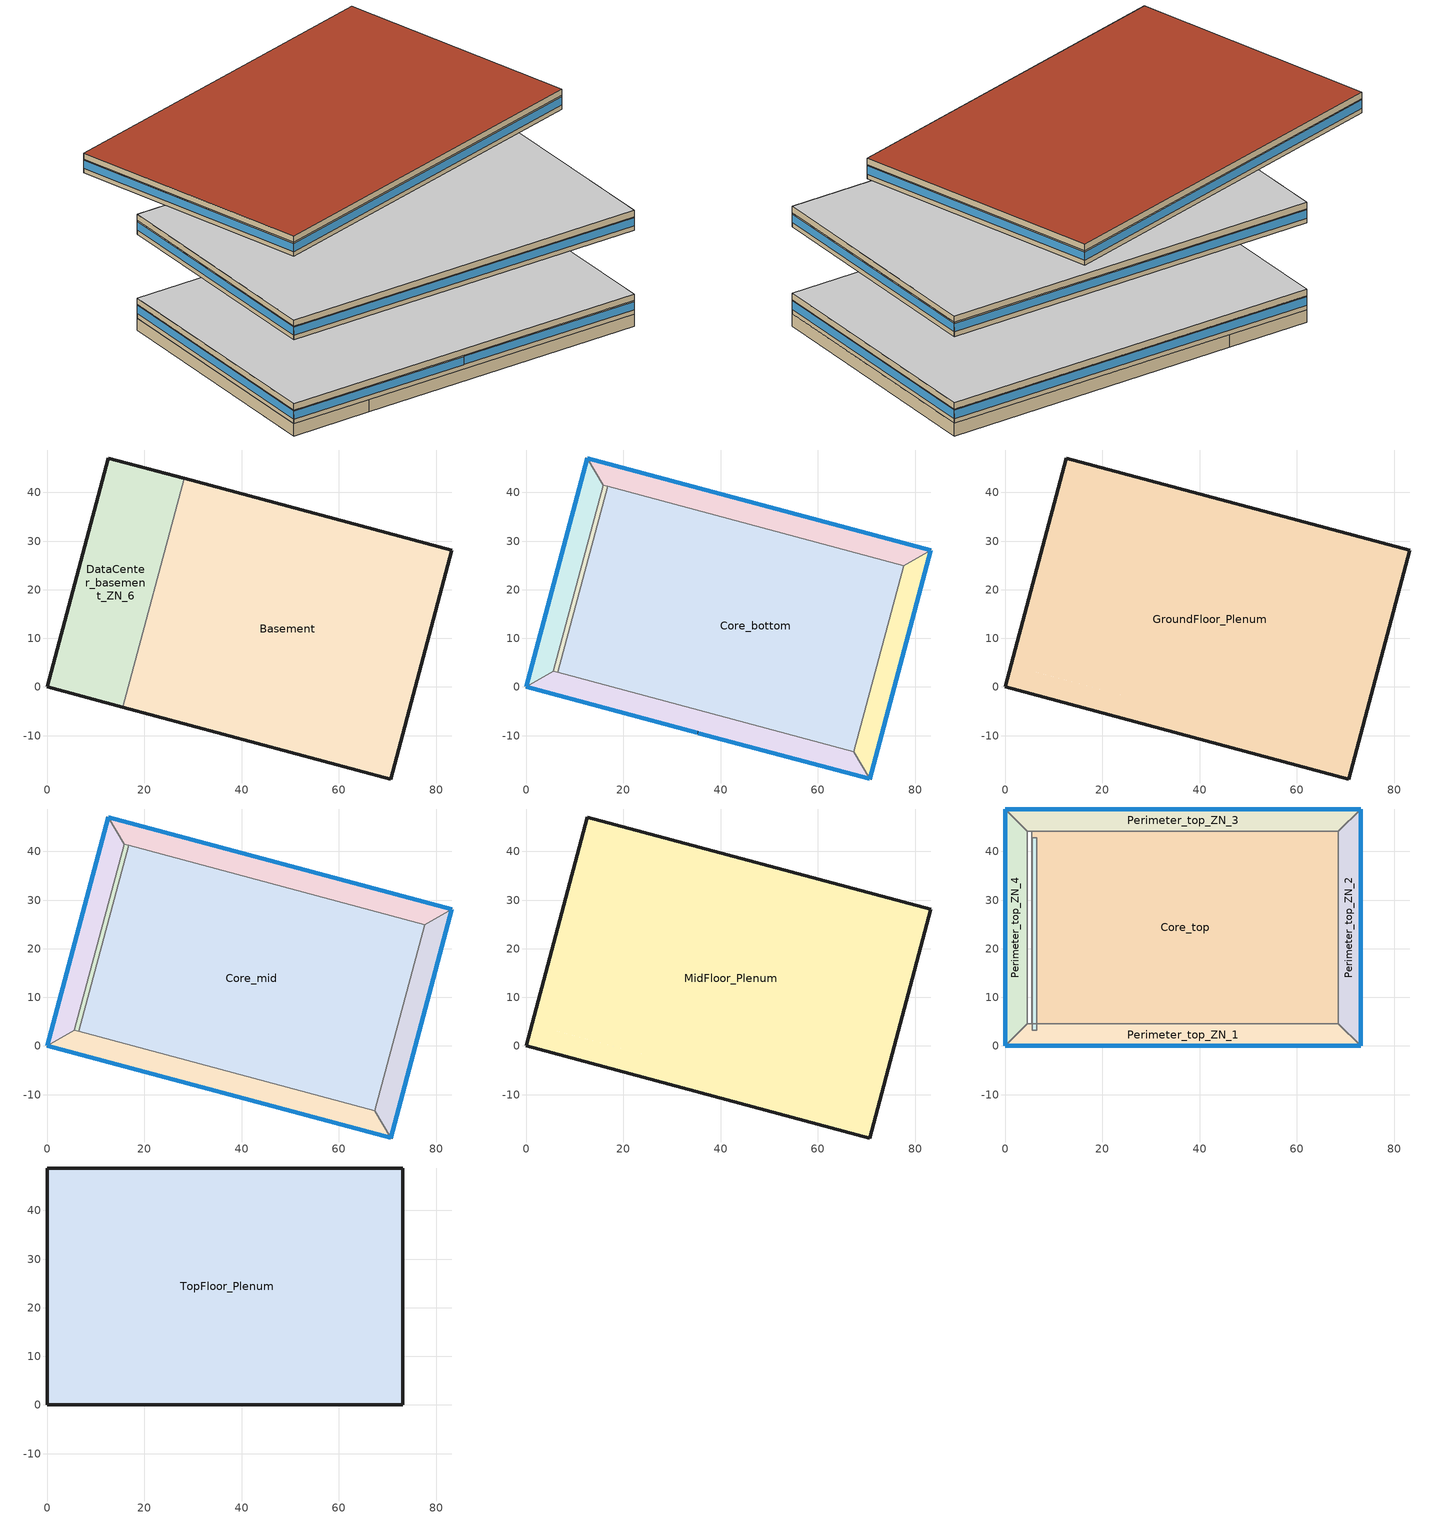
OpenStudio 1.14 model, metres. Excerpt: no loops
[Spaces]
Basement
 floor ground (Basement Floor construction): 83.23,28.16 70.62,-18.92 15.53,-4.16 28.15,42.92 z-2.44
 wall ground (Basement Wall construction): 15.53,-4.16 70.62,-18.92 83.23,28.16 28.15,42.92 z-2.44:0
 wall to DataCenter_basement_ZN_6: 28.15,42.92 15.53,-4.16 z-2.44:0
DataCenter_basement_ZN_6
 floor ground (Basement Floor construction): 28.15,42.92 15.53,-4.16 0,0 12.61,47.08 z-2.44
 wall ground (Basement Wall construction): 12.61,47.08 0,0 15.53,-4.16 z-2.44:0; 28.14,42.92,0 28.15,42.92,-2.44 12.61,47.08,-2.44 12.61,47.08,0
Core_bottom
 floor to DataCenter_basement_ZN_6: 26.96,38.5 16.71,0.26 6.48,3 16.73,41.24 z0
 floor to Basement: 77.63,24.92 67.38,-13.32 16.71,0.26 26.96,38.5 z0
 wall to Perimeter_bot_ZN_1: 6.48,3 67.38,-13.32 z0:2.74
 wall to DataCenter_bot_ZN_6: 16.73,41.24 6.48,3 z0:2.74
 wall to Perimeter_bot_ZN_2: 67.38,-13.32 77.63,24.92 z0:2.74
 wall to Perimeter_bot_ZN_3: 77.63,24.92 16.73,41.24 z0:2.74
Perimeter_bot_ZN_3
 floor to Basement: 83.23,28.16 77.63,24.92 26.96,38.5 28.14,42.92 z0
 floor to DataCenter_basement_ZN_6: 28.14,42.92 26.96,38.5 15.85,41.48 12.61,47.08 z0
 wall outside: 83.23,28.16 12.61,47.08 z0:2.74
 wall to Perimeter_bot_ZN_4: 12.61,47.08 15.85,41.48 z0:2.74
 wall to Perimeter_bot_ZN_2: 77.63,24.92 83.23,28.16 z0:2.74
 wall to DataCenter_bot_ZN_6: 15.85,41.48 16.73,41.24 z0:2.74
 window (U 0.62 SHGC 0.25 Dbl Ref-C-H Clr 6mm/6mm Air 2): 83.23,28.16 12.61,47.08 z0.91:2.5
Perimeter_bot_ZN_1
 floor to DataCenter_basement_ZN_6: 16.71,0.26 15.53,-4.16 0,0 5.6,3.23 z0
 floor to Basement: 67.38,-13.32 70.62,-18.92 15.53,-4.16 16.71,0.26 z0
 wall outside: 0,0 70.62,-18.92 z0:2.74
 wall to Perimeter_bot_ZN_4: 5.6,3.23 0,0 z0:2.74
 wall to DataCenter_bot_ZN_6: 6.48,3 5.6,3.23 z0:2.74
 wall to Perimeter_bot_ZN_2: 70.62,-18.92 67.38,-13.32 z0:2.74
 window (U 0.62 SHGC 0.25 Dbl Ref-C-H Clr 6mm/6mm Air 2): 0,0 35.23,-9.44 z0.91:2.5
 window: 35.38,-9.48 70.62,-18.92 z0.91:2.5
Perimeter_bot_ZN_2
 floor to Basement: 83.23,28.16 70.62,-18.92 67.38,-13.32 77.63,24.92 z0
 wall outside: 70.62,-18.92 83.23,28.16 z0:2.74
 window (U 0.62 SHGC 0.25 Dbl Ref-C-H Clr 6mm/6mm Air 2): 70.62,-18.92 83.23,28.16 z0.91:2.5
Perimeter_bot_ZN_4
 floor to DataCenter_basement_ZN_6: 12.61,47.08 15.85,41.48 5.6,3.23 0,0 z0
 wall outside: 12.61,47.08 0,0 z0:2.74
 wall to DataCenter_bot_ZN_6: 5.6,3.23 15.85,41.48 z0:2.74
 window (U 0.62 SHGC 0.25 Dbl Ref-C-H Clr 6mm/6mm Air 2): 12.61,47.08 0,0 z0.91:2.5
DataCenter_bot_ZN_6
 floor to DataCenter_basement_ZN_6: 16.73,41.24 6.48,3 5.6,3.23 15.85,41.48 z0
GroundFloor_Plenum
 floor to Perimeter_bot_ZN_4: 12.61,47.08 15.85,41.48 5.6,3.23 0,0 z2.74
 floor to Perimeter_bot_ZN_2: 83.23,28.16 70.62,-18.92 67.38,-13.32 77.63,24.92 z2.74
 floor to Perimeter_bot_ZN_1: 67.38,-13.32 70.62,-18.92 0,0 5.6,3.23 z2.74
 floor to Perimeter_bot_ZN_3: 83.23,28.16 77.63,24.92 15.85,41.48 12.61,47.08 z2.74
 floor to Core_bottom: 77.63,24.92 67.38,-13.32 6.48,3 16.73,41.24 z2.74
 floor to DataCenter_bot_ZN_6: 16.73,41.24 6.48,3 5.6,3.23 15.85,41.48 z2.74
 wall outside: 70.62,-18.92 83.23,28.16 12.61,47.08 0,0 70.62,-18.92 z2.74:3.96
 ceiling adiabatic (Floor Adiabatic construction): 70.62,-18.92 83.23,28.16 12.61,47.08 0,0 z3.96
Perimeter_mid_ZN_2
 floor adiabatic (Floor Adiabatic construction): 83.23,28.16 70.62,-18.92 67.38,-13.32 77.63,24.92 z16.77
 wall outside: 70.62,-18.92 83.23,28.16 z16.77:19.51
 wall to Perimeter_mid_ZN_3: 83.23,28.16 77.63,24.92 z16.77:19.51
 wall to Perimeter_mid_ZN_1: 67.38,-13.32 70.62,-18.92 z16.77:19.51
 wall to Core_mid: 77.63,24.92 67.38,-13.32 z16.77:19.51
 window: 70.62,-18.92 83.23,28.16 z17.68:19.27
Perimeter_mid_ZN_1
 floor adiabatic (Floor Adiabatic construction): 67.38,-13.32 70.62,-18.92 0,0 5.6,3.23 z16.77
 wall outside: 0,0 70.62,-18.92 z16.77:19.51
 wall to Perimeter_mid_ZN_4: 5.6,3.23 0,0 z16.77:19.51
 wall to DataCenter_mid_ZN_6: 6.48,3 5.6,3.23 z16.77:19.51
 wall to Core_mid: 67.38,-13.32 6.48,3 z16.77:19.51
 window: 0,0 70.62,-18.92 z17.68:19.27
DataCenter_mid_ZN_6
 floor adiabatic (Floor Adiabatic construction): 16.73,41.24 6.48,3 5.6,3.23 15.85,41.48 z16.77
 wall to Perimeter_mid_ZN_4: 15.85,41.48 5.6,3.23 z16.77:19.51
 wall to Core_mid: 6.48,3 16.73,41.24 z16.77:19.51
 wall to Perimeter_mid_ZN_3: 16.73,41.24 15.85,41.48 z16.77:19.51
Core_mid
 floor adiabatic (Floor Adiabatic construction): 77.63,24.92 67.38,-13.32 6.48,3 16.73,41.24 z16.77
 wall to Perimeter_mid_ZN_3: 77.63,24.92 16.73,41.24 z16.77:19.51
Perimeter_mid_ZN_3
 floor adiabatic (Floor Adiabatic construction): 83.23,28.16 77.63,24.92 15.85,41.48 12.61,47.08 z16.77
 wall outside: 83.23,28.16 12.61,47.08 z16.77:19.51
 wall to Perimeter_mid_ZN_4: 12.61,47.08 15.85,41.48 z16.77:19.51
 window: 83.23,28.16 12.61,47.08 z17.68:19.27
Perimeter_mid_ZN_4
 floor adiabatic (Floor Adiabatic construction): 12.61,47.08 15.85,41.48 5.6,3.23 0,0 z16.77
 wall outside: 12.61,47.08 0,0 z16.77:19.51
 window: 12.61,47.08 0,0 z17.68:19.27
MidFloor_Plenum
 floor to Perimeter_mid_ZN_1: 67.38,-13.32 70.62,-18.92 0,0 5.6,3.23 z19.51
 floor to DataCenter_mid_ZN_6: 16.73,41.24 6.48,3 5.6,3.23 15.85,41.48 z19.51
 floor to Perimeter_mid_ZN_2: 83.23,28.16 70.62,-18.92 67.38,-13.32 77.63,24.92 z19.51
 floor to Perimeter_mid_ZN_4: 12.61,47.08 15.85,41.48 5.6,3.23 0,0 z19.51
 floor to Core_mid: 77.63,24.92 67.38,-13.32 6.48,3 16.73,41.24 z19.51
 floor to Perimeter_mid_ZN_3: 83.23,28.16 77.63,24.92 15.85,41.48 12.61,47.08 z19.51
 wall outside: 83.23,28.16 12.61,47.08 0,0 70.62,-18.92 83.23,28.16 z19.51:20.73
 ceiling adiabatic (Floor Adiabatic construction): 70.62,-18.92 83.23,28.16 12.61,47.08 0,0 z20.73
DataCenter_top_ZN_6
 floor adiabatic (Floor Adiabatic construction): 6.52,42.83 6.52,3.23 5.6,3.23 5.6,42.83 z33.54
 wall to Perimeter_top_ZN_4: 5.6,42.83 5.6,3.23 z33.54:36.28
 wall to Core_top: 6.52,3.23 6.52,42.83 z33.54:36.28
 wall to Perimeter_top_ZN_3: 6.52,42.83 5.6,42.83 z33.54:36.28
 wall to Perimeter_top_ZN_1: 5.6,3.23 6.52,3.23 z33.54:36.28
Perimeter_top_ZN_3
 floor adiabatic (Floor Adiabatic construction): 73.11,48.74 68.53,44.16 4.57,44.16 0,48.74 z33.54
 wall outside: 73.11,48.74 0,48.74 z33.54:36.28
 wall to Core_top: 5.49,44.16 68.53,44.16 z33.54:36.28
 wall to Perimeter_top_ZN_2: 68.53,44.16 73.11,48.74 z33.54:36.28
 wall to Perimeter_top_ZN_4: 0,48.74 4.57,44.16 z33.54:36.28
 window (U 0.62 SHGC 0.25 Dbl Ref-C-H Clr 6mm/6mm Air 2): 73.11,48.74 0,48.74 z34.45:36.04
Core_top
 floor adiabatic (Floor Adiabatic construction): 68.53,44.16 68.53,4.57 5.49,4.57 5.49,44.16 z33.54
 wall to Perimeter_top_ZN_1: 5.49,4.57 68.53,4.57 z33.54:36.28
 wall to Perimeter_top_ZN_2: 68.53,4.57 68.53,44.16 z33.54:36.28
Perimeter_top_ZN_2
 floor adiabatic (Floor Adiabatic construction): 73.11,48.74 73.11,0 68.53,4.57 68.53,44.16 z33.54
 wall outside: 73.11,0 73.11,48.74 z33.54:36.28
 wall to Perimeter_top_ZN_1: 68.53,4.57 73.11,0 z33.54:36.28
 window: 73.11,0 73.11,48.74 z34.45:36.04
Perimeter_top_ZN_1
 floor adiabatic (Floor Adiabatic construction): 68.53,4.57 73.11,0 0,0 4.57,4.57 z33.54
 wall outside: 0,0 73.11,0 z33.54:36.28
 wall to Perimeter_top_ZN_4: 4.57,4.57 0,0 z33.54:36.28
 window (U 0.62 SHGC 0.25 Dbl Ref-C-H Clr 6mm/6mm Air 2): 0,0 73.11,0 z34.45:36.04
Perimeter_top_ZN_4
 floor adiabatic (Floor Adiabatic construction): 0,48.74 4.57,44.16 4.57,4.57 0,0 z33.54
 wall outside: 0,48.74 0,0 z33.54:36.28
 window (U 0.62 SHGC 0.25 Dbl Ref-C-H Clr 6mm/6mm Air 2): 0,48.74 0,0 z34.45:36.04
TopFloor_Plenum
 floor to Perimeter_top_ZN_3: 73.11,48.74 68.53,44.16 4.57,44.16 0,48.74 z36.28
 floor to Perimeter_top_ZN_2: 73.11,48.74 73.11,0 68.53,4.57 68.53,44.16 z36.28
 floor to Perimeter_top_ZN_1: 68.53,4.57 73.11,0 0,0 4.57,4.57 z36.28
 floor to Perimeter_top_ZN_4: 0,48.74 4.57,44.16 4.57,4.57 0,0 z36.28
 floor to DataCenter_top_ZN_6: 5.49,44.16 5.49,4.57 4.57,4.57 4.57,44.16 z36.28
 floor to Core_top: 68.53,44.16 68.53,4.57 5.49,4.57 5.49,44.16 z36.28
 wall outside: 0,0 73.11,0 73.11,48.74 0,48.74 0,0 z36.28:37.5
 roof outside: 73.11,0 73.11,48.74 0,48.74 0,0 z37.5
[Building]
90.1-2010-LargeOffice-ASHRAE 169-2006-3C created: 2017-12-29 13:51:43 -0800: North Axis {deg}=0; Default Construction Set=90.1-2010 - Office - ASHRAE 169-2006-3C; Standards Building Type=LargeOffice
[Site]
San Francisco Intl Ap: Latitude {deg}=37.62; Longitude {deg}=-122.4; Time Zone {hr}=-8; Elevation {m}=2; Terrain=City
[Site:GroundTemperature:BuildingSurface]
19.527, 19.502, 19.536, 19.598, 20.002, 21.64, 22.225, 22.375, 21.449, 20.121, 19.802, 19.633
[Site:WaterMainsTemperature]
Calculation Method=Correlation; Annual Average Outdoor Air Temperature {C}=13.7833; Maximum Difference In Monthly Average Outdoor Air Temperatures {deltaC}=7.1
[SizingPeriod:DesignDay] Barometric Pressure {Pa}=101301; Sky Clearness=0; Rain Indicator=0; Snow Indicator=0; Day of Month=21; Daylight Saving Time Indicator=0; Humidity Indicating Type=Wetbulb; Dry-Bulb Temperature Range Modifier Type=DefaultMultipliers
Name | Maximum Dry-Bulb Temperature {C} | Daily Dry-Bulb Temperature Range {deltaC} | Humidity Indicating Conditions at Maximum Dry-Bulb | Wind Speed {m/s} | Wind Direction {deg} | Month | Day Type | Solar Model Indicator | ASHRAE Taub | ASHRAE Taud
San Francisco Intl Ap Ann Htg 99.6% Condns DB | 3.8 | 0 | 3.8 | 2.2 | 150 | 1 | WinterDesignDay | ASHRAEClearSky
San Francisco Intl Ap Ann Clg .4% Condns DB=>MWB | 28.3 | 8.5 | 17.2 | 5.9 | 310 | 8 | SummerDesignDay | ASHRAETau | 0.365 | 2.435
[ClimateZones]
Climate Zone Institution Name 1=ASHRAE; Climate Zone Document Name 1=ANSI/ASHRAE Standard 169; Climate Zone Document Year 1=2006; Climate Zone Value 1=3C; Climate Zone Institution Name 2=CEC; Climate Zone Document Name 2=California Climate Zone Descriptions; Climate Zone Document Year 2=1995
[Material:NoMass] Thermal Absorptance=0.9; Solar Absorptance=0.7
Name | Roughness | Thermal Resistance {m2-K/W} | Visible Absorptance
CP02 CARPET PAD | VeryRough | 0.21648 | 0.8
Nonres_Floor_Insulation | MediumSmooth | 2.88292 | 0.7
Typical Insulation R-6.78 | Smooth | 1.19347 | 0.7
Typical Carpet Pad | Smooth | 0.21648 | 0.8
Typical Insulation R-5.74 | Smooth | 1.01115 | 0.7
Typical Insulation R-19.72 | Smooth | 3.4722 | 0.7
Typical Insulation R-0.58 | Smooth | 0.101875 | 0.7
Typical Insulation | Smooth | 0.0282222 | 0.7
[Material]
Name | Roughness | Thickness {m} | Conductivity {W/m-K} | Density {kg/m3} | Specific Heat {J/kg-K} | Thermal Absorptance | Solar Absorptance | Visible Absorptance
100mm Normalweight concrete floor | MediumSmooth | 0.1016 | 2.31 | 2322 | 832
G01 13mm gypsum board | Smooth | 0.0127 | 0.16 | 800 | 1090 | 0.9 | 0.7 | 0.5
M10 200mm concrete block basement wall | MediumRough | 0.2032 | 1.326 | 1842 | 912
4 in. Normalweight Concrete Floor | MediumRough | 0.1016 | 2.31 | 2322 | 832 | 0.9 | 0.7 | 0.7
1IN Stucco | Smooth | 0.0253 | 0.6918 | 1858 | 837 | 0.9 | 0.7 | 0.92
8IN CONCRETE HW RefBldg | Rough | 0.2032 | 1.311 | 2240 | 836.8 | 0.9 | 0.7 | 0.7
1/2IN Gypsum | Smooth | 0.0127 | 0.16 | 784.9 | 830 | 0.9 | 0.4 | 0.4
Roof Membrane - Highly Reflective | VeryRough | 0.0095 | 0.16 | 1121.29 | 1460 | 0.75 | 0.45 | 0.7
Metal Roof Surface; F08 Metal surface | Smooth | 0.0008 | 45.28 | 7824 | 500 | 0.9 | 0.7 | 0.7
8 in. Normalweight Concrete Floor | MediumRough | 0.2032 | 2.31 | 2322 | 832 | 0.9 | 0.7 | 0.7
8 in. Concrete Block Basement Wall | MediumRough | 0.2032 | 1.326 | 1842 | 912 | 0.9 | 0.7 | 0.7
G05 25mm wood | MediumSmooth | 0.0254 | 0.15 | 608 | 1630 | 0.9 | 0.5 | 0.5
Std Wood 6inch | MediumSmooth | 0.15 | 0.12 | 540 | 1210 | 0.9 | 0.7 | 0.7
[Construction]
Floor Adiabatic construction: CP02 CARPET PAD, 100mm Normalweight concrete floor, Nonres_Floor_Insulation
Basement Wall construction: M10 200mm concrete block basement wall
Basement Floor construction: M10 200mm concrete block basement wall, CP02 CARPET PAD
Typical Insulated Exterior Mass Floor R-9.35: Typical Insulation R-6.78, 4 in. Normalweight Concrete Floor, Typical Carpet Pad
Typical Insulated Exterior Mass Wall R-8.13: 1IN Stucco, 8IN CONCRETE HW RefBldg, Typical Insulation R-5.74, 1/2IN Gypsum
Typical IEAD Roof - Highly Reflective R-20.83: Roof Membrane - Highly Reflective, Typical Insulation R-19.72, Metal Roof Surface
Typical Interior Floor: 100mm Normalweight concrete floor, CP02 CARPET PAD
Typical Interior Wall: G01 13mm gypsum board, G01 13mm gypsum board
Typical Interior Ceiling: CP02 CARPET PAD, 100mm Normalweight concrete floor
Smallhotel 2010 Slab Floor: 8 in. Normalweight Concrete Floor, CP02 CARPET PAD
Typical Insulated Basement Mass Wall: 8 in. Concrete Block Basement Wall
U 0.62 SHGC 0.25 Dbl Ref-C-H Clr 6mm/6mm Air; U 0.62 SHGC 0.25 Dbl Ref-C-H Clr 6mm/6mm Air 2: REF C CLEAR HI 6MM, AIR 6MM, CLEAR 6MM
Typical Insulated Metal Door R-1.43: F08 Metal surface, Typical Insulation R-0.58
Typical Overhead Door: Typical Insulation
U 1.17 SHGC 0.39 Simple Glazing Skylight: U 1.17 SHGC 0.39 Simple Glazing
Typical Interior Window: Clear 3mm
Typical Interior Door; Typical Interior Partition: G05 25mm wood
InteriorFurnishings: Std Wood 6inch
[DefaultConstructionSet]
90.1-2010 - Office - ASHRAE 169-2006-3C: Default Exterior Surface Constructions=Default Surface Constructions 1; Default Interior Surface Constructions=Default Surface Constructions 2; Default Ground Contact Surface Constructions=Default Surface Constructions 3; Default Exterior SubSurface Constructions=Default Sub Surface Constructions 1; Default Interior SubSurface Constructions=Default Sub Surface Constructions 2; Interior Partition Construction=Typical Interior Partition
[DefaultSurfaceConstructions]
Name | Floor Construction | Wall Construction | Roof Ceiling Construction
Default Surface Constructions 1 | Typical Insulated Exterior Mass Floor R-9.35 | Typical Insulated Exterior Mass Wall R-8.13 | Typical IEAD Roof - Highly Reflective R-20.83
Default Surface Constructions 2 | Typical Interior Floor | Typical Interior Wall | Typical Interior Ceiling
Default Surface Constructions 3 | Smallhotel 2010 Slab Floor | Typical Insulated Basement Mass Wall
[DefaultSubSurfaceConstructions]
Name | Fixed Window Construction | Operable Window Construction | Door Construction | Overhead Door Construction | Skylight Construction | Tubular Daylight Dome Construction | Tubular Daylight Diffuser Construction
Default Sub Surface Constructions 1 | U 0.62 SHGC 0.25 Dbl Ref-C-H Clr 6mm/6mm Air | U 0.62 SHGC 0.25 Dbl Ref-C-H Clr 6mm/6mm Air | Typical Insulated Metal Door R-1.43 | Typical Overhead Door | U 1.17 SHGC 0.39 Simple Glazing Skylight | Typical Interior Window | Typical Interior Window
Default Sub Surface Constructions 2 | Typical Interior Window | Typical Interior Window | Typical Interior Door
[WindowMaterial:Glazing] Optical Data Type=SpectralAverage; Infrared Transmittance at Normal Incidence=0; Front Side Infrared Hemispherical Emissivity=0.84; Conductivity {W/m-K}=0.9; Dirt Correction Factor for Solar and Visible Transmittance=1; Solar Diffusing=No
Name | Thickness {m} | Solar Transmittance at Normal Incidence | Front Side Solar Reflectance at Normal Incidence | Back Side Solar Reflectance at Normal Incidence | Visible Transmittance at Normal Incidence | Front Side Visible Reflectance at Normal Incidence | Back Side Visible Reflectance at Normal Incidence | Back Side Infrared Hemispherical Emissivity
REF C CLEAR HI 6MM | 0.006 | 0.2 | 0.16 | 0.39 | 0.22 | 0.17 | 0.35 | 0.55
CLEAR 6MM | 0.006 | 0.775 | 0.071 | 0.071 | 0.881 | 0.08 | 0.08 | 0.84
Clear 3mm | 0.003 | 0.837 | 0.075 | 0.075 | 0.898 | 0.081 | 0.081 | 0.84
[WindowMaterial:Gas]
AIR 6MM: Gas Type=Air; Thickness {m}=0.0063
[WindowMaterial:SimpleGlazingSystem]
U 1.17 SHGC 0.39 Simple Glazing: U-Factor {W/m2-K}=6.64357; Solar Heat Gain Coefficient=0.39; Visible Transmittance=0.23
[Space]
Name | Space Type | Building Story | Thermal Zone | Part of Total Floor Area
Core_mid | Office WholeBuilding - Lg Office | Building Story 3 | Core_mid ZN | Yes
DataCenter_top_ZN_6 | Office OfficeLarge Data Center | Building Story 4 | DataCenter_top_ZN_6 ZN
Perimeter_mid_ZN_2 | Office WholeBuilding - Lg Office | Building Story 3 | Perimeter_mid_ZN_2 ZN | Yes
Perimeter_mid_ZN_1 | Office WholeBuilding - Lg Office | Building Story 3 | Perimeter_mid_ZN_1 ZN | Yes
MidFloor_Plenum |  |  | MidFloor_Plenum ZN | No
DataCenter_mid_ZN_6 | Office OfficeLarge Data Center | Building Story 3 | DataCenter_mid_ZN_6 ZN
Core_bottom | Office WholeBuilding - Lg Office | Building Story 2 | Core_bottom ZN | Yes
Perimeter_top_ZN_3 | Office WholeBuilding - Lg Office | Building Story 4 | Perimeter_top_ZN_3 ZN | Yes
Core_top | Office WholeBuilding - Lg Office | Building Story 4 | Core_top ZN | Yes
Perimeter_bot_ZN_3 | Office WholeBuilding - Lg Office | Building Story 2 | Perimeter_bot_ZN_3 ZN | Yes
Basement | Office WholeBuilding - Lg Office | Building Story 1 | Basement ZN | Yes
Perimeter_bot_ZN_1 | Office WholeBuilding - Lg Office | Building Story 2 | Perimeter_bot_ZN_1 ZN | Yes
Perimeter_mid_ZN_3 | Office WholeBuilding - Lg Office | Building Story 3 | Perimeter_mid_ZN_3 ZN | Yes
Perimeter_top_ZN_2 | Office WholeBuilding - Lg Office | Building Story 4 | Perimeter_top_ZN_2 ZN | Yes
Perimeter_top_ZN_1 | Office WholeBuilding - Lg Office | Building Story 4 | Perimeter_top_ZN_1 ZN | Yes
Perimeter_mid_ZN_4 | Office WholeBuilding - Lg Office | Building Story 3 | Perimeter_mid_ZN_4 ZN | Yes
TopFloor_Plenum |  |  | TopFloor_Plenum ZN | No
GroundFloor_Plenum |  |  | GroundFloor_Plenum ZN | No
Perimeter_top_ZN_4 | Office WholeBuilding - Lg Office | Building Story 4 | Perimeter_top_ZN_4 ZN | Yes
DataCenter_basement_ZN_6 | Office OfficeLarge Main Data Center | Building Story 1 | DataCenter_basement_ZN_6 ZN
Perimeter_bot_ZN_2 | Office WholeBuilding - Lg Office | Building Story 2 | Perimeter_bot_ZN_2 ZN | Yes
Perimeter_bot_ZN_4 | Office WholeBuilding - Lg Office | Building Story 2 | Perimeter_bot_ZN_4 ZN | Yes
DataCenter_bot_ZN_6 | Office OfficeLarge Data Center | Building Story 2 | DataCenter_bot_ZN_6 ZN
[SpaceType] Standards Building Type=Office
Name | Default Schedule Set | Design Specification Outdoor Air Object | Standards Space Type
Office WholeBuilding - Lg Office | Office WholeBuilding - Lg Office Schedule Set | Office WholeBuilding - Lg Office Ventilation | WholeBuilding - Lg Office
Office OfficeLarge Data Center | Office OfficeLarge Data Center Schedule Set | Office OfficeLarge Data Center Ventilation | OfficeLarge Data Center
Office OfficeLarge Main Data Center | Office OfficeLarge Main Data Center Schedule Set | Office OfficeLarge Main Data Center Ventilation | OfficeLarge Main Data Center
[Lights:Definition] Design Level Calculation Method=Watts/Area; Watts per Space Floor Area {W/m2}=9.68752; Fraction Radiant=0.7; Fraction Visible=0.2
Office OfficeLarge Data Center Lights Definition; Office OfficeLarge Main Data Center Lights Definition; Office WholeBuilding - Lg Office Lights Definition
[Lights]
Name | Lights Definition | Space or SpaceType
Office OfficeLarge Data Center Lights | Office OfficeLarge Data Center Lights Definition | Office OfficeLarge Data Center
Office OfficeLarge Main Data Center Lights | Office OfficeLarge Main Data Center Lights Definition | Office OfficeLarge Main Data Center
Office WholeBuilding - Lg Office Lights | Office WholeBuilding - Lg Office Lights Definition | Office WholeBuilding - Lg Office
[ElectricEquipment:Definition] Design Level Calculation Method=Watts/Area; Fraction Radiant=0.5
Name | Watts per Space Floor Area {W/m2}
Office OfficeLarge Data Center Elec Equip Definition | 215.278
Office OfficeLarge Main Data Center Elec Equip Definition | 484.376
Office WholeBuilding - Lg Office Elec Equip Definition | 8.07007
[ElectricEquipment]
Name | Electric Equipment Definition | Space or SpaceType
Office OfficeLarge Data Center Elec Equip | Office OfficeLarge Data Center Elec Equip Definition | Office OfficeLarge Data Center
Office OfficeLarge Main Data Center Elec Equip | Office OfficeLarge Main Data Center Elec Equip Definition | Office OfficeLarge Main Data Center
Office WholeBuilding - Lg Office Elec Equip | Office WholeBuilding - Lg Office Elec Equip Definition | Office WholeBuilding - Lg Office
[DesignSpecification:OutdoorAir]
Name | Outdoor Air Flow per Person {m3/s-person} | Outdoor Air Flow per Floor Area {m3/s-m2} | Outdoor Air Flow Air Changes per Hour {1/hr} | Outdoor Air Method
Office OfficeLarge Data Center Ventilation; Office OfficeLarge Main Data Center Ventilation | 0 | 0 | 0
Office WholeBuilding - Lg Office Ventilation |  | 0.0004318 |  | Sum
[DefaultScheduleSet] Lighting Schedule=OfficeLarge BLDG_LIGHT_SCH
Name | Electric Equipment Schedule | Number of People Schedule | People Activity Level Schedule | Infiltration Schedule
Office OfficeLarge Data Center Schedule Set; Office OfficeLarge Main Data Center Schedule Set | OfficeLarge ALWAYS_ON
Office WholeBuilding - Lg Office Schedule Set | OfficeLarge BLDG_EQUIP_SCH | OfficeLarge BLDG_OCC_SCH | OfficeLarge ACTIVITY_SCH | OfficeLarge INFIL_SCH_PNNL
[ThermostatSetpoint:DualSetpoint]
Name | Heating Setpoint Temperature Schedule | Cooling Setpoint Temperature Schedule
Office OfficeLarge Data Center Thermostat 1; Office OfficeLarge Data Center Thermostat 2; Office OfficeLarge Data Center Thermostat 3; Office OfficeLarge Main Data Center Thermostat 1 | OfficeLarge HTGSETP_DC_SCH | OfficeLarge CLGSETP_DC_SCH
Office WholeBuilding - Lg Office Thermostat 1; Office WholeBuilding - Lg Office Thermostat 2; Office WholeBuilding - Lg Office Thermostat 3; Office WholeBuilding - Lg Office Thermostat 4; Office WholeBuilding - Lg Office Thermostat 5; Office WholeBuilding - Lg Office Thermostat 6; Office WholeBuilding - Lg Office Thermostat 7; Office WholeBuilding - Lg Office Thermostat 8; Office WholeBuilding - Lg Office Thermostat 9; Office WholeBuilding - Lg Office Thermostat 10; Office WholeBuilding - Lg Office Thermostat 11; Office WholeBuilding - Lg Office Thermostat 12; Office WholeBuilding - Lg Office Thermostat 13; Office WholeBuilding - Lg Office Thermostat 14; Office WholeBuilding - Lg Office Thermostat 15; Office WholeBuilding - Lg Office Thermostat 16 | OfficeLarge HTGSETP_SCH_YES_OPTIMUM | OfficeLarge CLGSETP_SCH_NO_SETBACK
[People:Definition]
Office WholeBuilding - Lg Office People Definition: Number of People Calculation Method=People/Area; People per Space Floor Area {person/m2}=0.0538196; Fraction Radiant=0.3
[People]
Office WholeBuilding - Lg Office People: People Definition=Office WholeBuilding - Lg Office People Definition; Space or SpaceType=Office WholeBuilding - Lg Office; Work Efficiency Schedule=Work Efficiency Schedule; Clothing Insulation Schedule=Clothing Schedule; Air Velocity Schedule=Air Velocity Schedule
[SpaceInfiltration:DesignFlowRate] Design Flow Rate Calculation Method=Flow/ExteriorArea; Constant Term Coefficient=0; Temperature Term Coefficient=0; Velocity Term Coefficient=0.224; Velocity Squared Term Coefficient=0
Name | Space or SpaceType | Schedule | Flow per Exterior Surface Area {m3/s-m2}
GroundFloor_Plenum Infiltration | GroundFloor_Plenum | Always On Discrete | 0.000569573
MidFloor_Plenum Infiltration | MidFloor_Plenum | Always On Discrete | 0.000569573
Perimeter_bot_ZN_1 Infiltration | Perimeter_bot_ZN_1 | OfficeLarge INFIL_SCH_PNNL | 0.000569573
Perimeter_bot_ZN_2 Infiltration | Perimeter_bot_ZN_2 | OfficeLarge INFIL_SCH_PNNL | 0.000569573
Perimeter_bot_ZN_3 Infiltration | Perimeter_bot_ZN_3 | OfficeLarge INFIL_SCH_PNNL | 0.000569573
Perimeter_bot_ZN_4 Infiltration | Perimeter_bot_ZN_4 | OfficeLarge INFIL_SCH_PNNL | 0.000569573
Perimeter_mid_ZN_1 Infiltration | Perimeter_mid_ZN_1 | OfficeLarge INFIL_SCH_PNNL | 0.000569573
Perimeter_mid_ZN_2 Infiltration | Perimeter_mid_ZN_2 | OfficeLarge INFIL_SCH_PNNL | 0.000569573
Perimeter_mid_ZN_3 Infiltration | Perimeter_mid_ZN_3 | OfficeLarge INFIL_SCH_PNNL | 0.000569573
Perimeter_mid_ZN_4 Infiltration | Perimeter_mid_ZN_4 | OfficeLarge INFIL_SCH_PNNL | 0.000569573
Perimeter_top_ZN_1 Infiltration | Perimeter_top_ZN_1 | OfficeLarge INFIL_SCH_PNNL | 0.000569573
Perimeter_top_ZN_2 Infiltration | Perimeter_top_ZN_2 | OfficeLarge INFIL_SCH_PNNL | 0.000569573
Perimeter_top_ZN_3 Infiltration | Perimeter_top_ZN_3 | OfficeLarge INFIL_SCH_PNNL | 0.000569573
Perimeter_top_ZN_4 Infiltration | Perimeter_top_ZN_4 | OfficeLarge INFIL_SCH_PNNL | 0.000569573
TopFloor_Plenum Infiltration | TopFloor_Plenum | Always On Discrete | 4.38381e-05
[InternalMass:Definition]
Internal Mass Definition 1: Construction=InteriorFurnishings; Design Level Calculation Method=SurfaceArea/Area; Surface Area per Space Floor Area=2
[InternalMass] Internal Mass Definition=Internal Mass Definition 1
Name | Space or SpaceType
Perimeter_bot_ZN_1 Mass | Perimeter_bot_ZN_1
Perimeter_bot_ZN_2 Mass | Perimeter_bot_ZN_2
Perimeter_bot_ZN_3 Mass | Perimeter_bot_ZN_3
Perimeter_bot_ZN_4 Mass | Perimeter_bot_ZN_4
Core_bottom Mass | Core_bottom
Perimeter_mid_ZN_1 Mass | Perimeter_mid_ZN_1
Perimeter_mid_ZN_2 Mass | Perimeter_mid_ZN_2
Perimeter_mid_ZN_3 Mass | Perimeter_mid_ZN_3
Perimeter_mid_ZN_4 Mass | Perimeter_mid_ZN_4
Core_mid Mass | Core_mid
Perimeter_top_ZN_1 Mass | Perimeter_top_ZN_1
Perimeter_top_ZN_2 Mass | Perimeter_top_ZN_2
Perimeter_top_ZN_3 Mass | Perimeter_top_ZN_3
Perimeter_top_ZN_4 Mass | Perimeter_top_ZN_4
Core_top Mass | Core_top
Basement Mass | Basement
DataCenter_basement_ZN_6 Mass | DataCenter_basement_ZN_6
DataCenter_bot_ZN_6 Mass | DataCenter_bot_ZN_6
DataCenter_mid_ZN_6 Mass | DataCenter_mid_ZN_6
DataCenter_top_ZN_6 Mass | DataCenter_top_ZN_6
[ThermalZone] Use Ideal Air Loads=No
Name | Thermostat | Multiplier | Primary Daylighting Control | Fraction of Zone Controlled by Primary Daylighting Control | Humidistat
DataCenter_bot_ZN_6 ZN | Office OfficeLarge Data Center Thermostat 1
Core_bottom ZN | Office WholeBuilding - Lg Office Thermostat 1
DataCenter_mid_ZN_6 ZN | Office OfficeLarge Data Center Thermostat 2 | 10
Perimeter_bot_ZN_1 ZN | Office WholeBuilding - Lg Office Thermostat 2 |  | Perimeter_bot_ZN_1 Daylt Sensor 1 | 0.5632
Basement ZN | Office WholeBuilding - Lg Office Thermostat 3
Perimeter_top_ZN_4 ZN | Office WholeBuilding - Lg Office Thermostat 4 |  | Perimeter_top_ZN_4 Daylt Sensor 1 | 0.572324
Perimeter_top_ZN_1 ZN | Office WholeBuilding - Lg Office Thermostat 5 |  | Perimeter_top_ZN_1 Daylt Sensor 1 | 0.5632
Perimeter_mid_ZN_2 ZN | Office WholeBuilding - Lg Office Thermostat 6 | 10 | Perimeter_mid_ZN_2 Daylt Sensor 1 | 0.572324
Perimeter_mid_ZN_3 ZN | Office WholeBuilding - Lg Office Thermostat 7 | 10 | Perimeter_mid_ZN_3 Daylt Sensor 1 | 0.563212
DataCenter_top_ZN_6 ZN | Office OfficeLarge Data Center Thermostat 3
GroundFloor_Plenum ZN; TopFloor_Plenum ZN
Perimeter_top_ZN_3 ZN | Office WholeBuilding - Lg Office Thermostat 8 |  | Perimeter_top_ZN_3 Daylt Sensor 1 | 0.563212
Core_top ZN | Office WholeBuilding - Lg Office Thermostat 9
DataCenter_basement_ZN_6 ZN | Office OfficeLarge Main Data Center Thermostat 1 |  |  |  | Zone Control Humidistat 1
Core_mid ZN | Office WholeBuilding - Lg Office Thermostat 10 | 10
Perimeter_bot_ZN_3 ZN | Office WholeBuilding - Lg Office Thermostat 11 |  | Perimeter_bot_ZN_3 Daylt Sensor 1 | 0.563212
MidFloor_Plenum ZN |  | 10
Perimeter_bot_ZN_4 ZN | Office WholeBuilding - Lg Office Thermostat 12 |  | Perimeter_bot_ZN_4 Daylt Sensor 1 | 0.572324
Perimeter_bot_ZN_2 ZN | Office WholeBuilding - Lg Office Thermostat 13 |  | Perimeter_bot_ZN_2 Daylt Sensor 1 | 0.572324
Perimeter_mid_ZN_4 ZN | Office WholeBuilding - Lg Office Thermostat 14 | 10 | Perimeter_mid_ZN_4 Daylt Sensor 1 | 0.572324
Perimeter_mid_ZN_1 ZN | Office WholeBuilding - Lg Office Thermostat 15 | 10 | Perimeter_mid_ZN_1 Daylt Sensor 1 | 0.5632
Perimeter_top_ZN_2 ZN | Office WholeBuilding - Lg Office Thermostat 16 |  | Perimeter_top_ZN_2 Daylt Sensor 1 | 0.572324
[Sizing:Zone] Zone Cooling Design Supply Air Temperature Input Method=SupplyAirTemperature; Zone Cooling Design Supply Air Temperature {C}=14; Zone Cooling Design Supply Air Temperature Difference {deltaC}=11.11; Zone Heating Design Supply Air Temperature Input Method=SupplyAirTemperature; Zone Heating Design Supply Air Temperature {C}=40; Zone Heating Design Supply Air Temperature Difference {deltaC}=11.11; Zone Cooling Design Supply Air Humidity Ratio {kg-H2O/kg-air}=0.0085; Zone Heating Design Supply Air Humidity Ratio {kg-H2O/kg-air}=0.008; Cooling Design Air Flow Method=DesignDay; Heating Design Air Flow Method=DesignDay; Account for Dedicated Outdoor Air System=No; Dedicated Outdoor Air System Control Strategy=NeutralSupplyAir; Dedicated Outdoor Air Low Setpoint Temperature for Design {C}=autosize; Dedicated Outdoor Air High Setpoint Temperature for Design {C}=autosize
GroundFloor_Plenum ZN; MidFloor_Plenum ZN; TopFloor_Plenum ZN
[AirLoopHVAC:ReturnPlenum]
Name | ThermalZone
Air Loop HVAC Return Plenum 1 | GroundFloor_Plenum ZN
Air Loop HVAC Return Plenum 2 | MidFloor_Plenum ZN
Air Loop HVAC Return Plenum 3 | TopFloor_Plenum ZN
[ZoneControl:Humidistat]
Zone Control Humidistat 1: Humidifying Relative Humidity Setpoint Schedule=OfficeLarge DC_MinRelHumSetSch
[Exterior:Lights:Definition]
Name | Design Level {W}
Occ Sensing Exterior Lights Def | 43305.1
NonDimming Exterior Lights Def | 12979.2
Fuel equipment 1 Def | 244444
Fuel equipment 2 Def | 1270.8
[Exterior:Lights]
Name | Exterior Lights Definition | Schedule | Control Option
Occ Sensing Exterior Lights Def | Occ Sensing Exterior Lights Def | OfficeLarge Exterior_lighting_schedule_b | AstronomicalClock
NonDimming Exterior Lights Def | NonDimming Exterior Lights Def | OfficeLarge Exterior_lighting_schedule_a | AstronomicalClock
Fuel equipment 1 | Fuel equipment 1 Def | Large Office BLDG ELEVATORS | ScheduleNameOnly
Fuel equipment 2 | Fuel equipment 2 Def | OfficeLarge ELEV_LIGHT_FAN_SCH_ADD_DF | ScheduleNameOnly
[BuildingStory]
Name | Nominal Z Coordinate {m}
Building Story 1 | -2.439
Building Story 2 | 0
Building Story 3 | 16.7683
Building Story 4 | 33.5366
[HeatExchanger:AirToAir:SensibleAndLatent]
VAV_mid WITH REHEAT ERV: Availability Schedule=Always On Discrete; Nominal Supply Air Flow Rate {m3/s}=autosize; Sensible Effectiveness at 100% Heating Air Flow=0.5; Latent Effectiveness at 100% Heating Air Flow=0.5; Sensible Effectiveness at 75% Heating Air Flow=0.5; Latent Effectiveness at 75% Heating Air Flow=0.5; Sensible Effectiveness at 100% Cooling Air Flow=0.5; Latent Effectiveness at 100% Cooling Air Flow=0.5; Sensible Effectiveness at 75% Cooling Air Flow=0.5; Latent Effectiveness at 75% Cooling Air Flow=0.5; Nominal Electric Power {W}=109319; Supply Air Outlet Temperature Control=Yes; Heat Exchanger Type=Rotary; Frost Control Type=ExhaustOnly; Threshold Temperature {C}=-23.3; Initial Defrost Time Fraction=0.167; Rate of Defrost Time Fraction Increase {1/K}=1.44; Economizer Lockout=Yes
[SetpointManager:OutdoorAirPretreat]
Setpoint Manager Outdoor Air Pretreat 1: Minimum Setpoint Temperature {C}=-99; Maximum Setpoint Temperature {C}=99; Minimum Setpoint Humidity Ratio {kgWater/kgDryAir}=1e-005; Maximum Setpoint Humidity Ratio {kgWater/kgDryAir}=1
[Daylighting:Control] Psi Rotation Around X-Axis {deg}=0; Theta Rotation Around Y-Axis {deg}=-0; Phi Rotation Around Z-Axis {deg}=0; Illuminance Setpoint {lux}=300; Lighting Control Type=Stepped; Number of Stepped Control Steps=3
Name | Space | Position X-Coordinate {m} | Position Y-Coordinate {m} | Position Z-Coordinate {m}
Perimeter_bot_ZN_1 Daylt Sensor 1 | Perimeter_bot_ZN_1 | 36.5535 | 2.5 | 0.9144
Perimeter_bot_ZN_2 Daylt Sensor 1 | Perimeter_bot_ZN_2 | 70.6072 | 24.369 | 0.9144
Perimeter_bot_ZN_3 Daylt Sensor 1 | Perimeter_bot_ZN_3 | 36.5535 | 46.2381 | 0.9144
Perimeter_bot_ZN_4 Daylt Sensor 1 | Perimeter_bot_ZN_4 | 2.5 | 24.369 | 0.9144
Perimeter_mid_ZN_1 Daylt Sensor 1 | Perimeter_mid_ZN_1 | 36.5535 | 2.5 | 17.6827
Perimeter_mid_ZN_2 Daylt Sensor 1 | Perimeter_mid_ZN_2 | 70.6072 | 24.369 | 17.6827
Perimeter_mid_ZN_3 Daylt Sensor 1 | Perimeter_mid_ZN_3 | 36.5535 | 46.2381 | 17.6827
Perimeter_mid_ZN_4 Daylt Sensor 1 | Perimeter_mid_ZN_4 | 2.5 | 24.369 | 17.6827
Perimeter_top_ZN_1 Daylt Sensor 1 | Perimeter_top_ZN_1 | 36.5535 | 2.5 | 34.451
Perimeter_top_ZN_2 Daylt Sensor 1 | Perimeter_top_ZN_2 | 70.6072 | 24.369 | 34.451
Perimeter_top_ZN_3 Daylt Sensor 1 | Perimeter_top_ZN_3 | 36.5535 | 46.2381 | 34.451
Perimeter_top_ZN_4 Daylt Sensor 1 | Perimeter_top_ZN_4 | 2.5 | 24.369 | 34.451
[Schedule:Ruleset]
Name | Default Day Schedule | Summer Design Day Schedule | Winter Design Day Schedule
OfficeLarge BLDG_LIGHT_SCH | OfficeLarge BLDG_LIGHT_SCH Default | OfficeLarge BLDG_LIGHT_SCH Summer Design Day | OfficeLarge BLDG_LIGHT_SCH Winter Design Day
OfficeLarge ALWAYS_ON | OfficeLarge ALWAYS_ON Default | OfficeLarge ALWAYS_ON Summer Design Day | OfficeLarge ALWAYS_ON Winter Design Day
OfficeLarge HTGSETP_DC_SCH | OfficeLarge HTGSETP_DC_SCH Default | OfficeLarge HTGSETP_DC_SCH Summer Design Day | OfficeLarge HTGSETP_DC_SCH Winter Design Day
OfficeLarge CLGSETP_DC_SCH | OfficeLarge CLGSETP_DC_SCH Default | OfficeLarge CLGSETP_DC_SCH Summer Design Day | OfficeLarge CLGSETP_DC_SCH Winter Design Day
Clothing Schedule | Clothing Schedule Default Winter Clothes
Air Velocity Schedule | Air Velocity Schedule Default
Work Efficiency Schedule | Work Efficiency Schedule Default
OfficeLarge BLDG_OCC_SCH | OfficeLarge BLDG_OCC_SCH Default | OfficeLarge BLDG_OCC_SCH Summer Design Day | OfficeLarge BLDG_OCC_SCH Winter Design Day
OfficeLarge ACTIVITY_SCH | OfficeLarge ACTIVITY_SCH Default | OfficeLarge ACTIVITY_SCH Summer Design Day | OfficeLarge ACTIVITY_SCH Winter Design Day
OfficeLarge BLDG_EQUIP_SCH | OfficeLarge BLDG_EQUIP_SCH Default | OfficeLarge BLDG_EQUIP_SCH Summer Design Day | OfficeLarge BLDG_EQUIP_SCH Winter Design Day
OfficeLarge INFIL_SCH_PNNL | OfficeLarge INFIL_SCH_PNNL Default | OfficeLarge INFIL_SCH_PNNL Summer Design Day | OfficeLarge INFIL_SCH_PNNL Winter Design Day
OfficeLarge HTGSETP_SCH_YES_OPTIMUM | OfficeLarge HTGSETP_SCH_YES_OPTIMUM Default | OfficeLarge HTGSETP_SCH_YES_OPTIMUM Summer Design Day | OfficeLarge HTGSETP_SCH_YES_OPTIMUM Winter Design Day
OfficeLarge CLGSETP_SCH_NO_SETBACK | OfficeLarge CLGSETP_SCH_NO_SETBACK Default | OfficeLarge CLGSETP_SCH_NO_SETBACK Summer Design Day | OfficeLarge CLGSETP_SCH_NO_SETBACK Winter Design Day
OfficeLarge DC_MinRelHumSetSch | OfficeLarge DC_MinRelHumSetSch Default | OfficeLarge DC_MinRelHumSetSch Summer Design Day | OfficeLarge DC_MinRelHumSetSch Winter Design Day
OfficeLarge Exterior_lighting_schedule_b | OfficeLarge Exterior_lighting_schedule_b Default | OfficeLarge Exterior_lighting_schedule_b Summer Design Day | OfficeLarge Exterior_lighting_schedule_b Winter Design Day
OfficeLarge Exterior_lighting_schedule_a | OfficeLarge Exterior_lighting_schedule_a Default | OfficeLarge Exterior_lighting_schedule_a Summer Design Day | OfficeLarge Exterior_lighting_schedule_a Winter Design Day
Large Office BLDG ELEVATORS | Large Office BLDG ELEVATORS Default | Large Office BLDG ELEVATORS Summer Design Day | Large Office BLDG ELEVATORS Winter Design Day
OfficeLarge ELEV_LIGHT_FAN_SCH_ADD_DF | OfficeLarge ELEV_LIGHT_FAN_SCH_ADD_DF Default | OfficeLarge ELEV_LIGHT_FAN_SCH_ADD_DF Summer Design Day | OfficeLarge ELEV_LIGHT_FAN_SCH_ADD_DF Winter Design Day
[Schedule:Day]
OfficeLarge BLDG_LIGHT_SCH Default; OfficeLarge ELEV_LIGHT_FAN_SCH_ADD_DF Winter Design Day: 24, 0, 0.05
OfficeLarge BLDG_LIGHT_SCH Sat Day: 6, 0, 0.05, 8, 0, 0.09238, 12, 0, 0.27714, 17, 0, 0.13857, 19, 0, 0.04619, 24, 0, 0.05
OfficeLarge BLDG_LIGHT_SCH Summer Design Day; OfficeLarge ALWAYS_ON Default; OfficeLarge ALWAYS_ON Winter Design Day; OfficeLarge ALWAYS_ON Summer Design Day; Clothing Schedule Default Winter Clothes; OfficeLarge BLDG_EQUIP_SCH Summer Design Day; OfficeLarge INFIL_SCH_PNNL Default: 24, 0, 1
OfficeLarge BLDG_LIGHT_SCH Wkdy Day: 5, 0, 0.05, 6, 0, 0.1, 7, 0, 0.09238, 8, 0, 0.27714, 17, 0, 0.83142, 18, 0, 0.4619, 20, 0, 0.27714, 22, 0, 0.18476, 23, 0, 0.09238, 24, 0, 0.04619
OfficeLarge BLDG_LIGHT_SCH Winter Design Day; Work Efficiency Schedule Default; OfficeLarge BLDG_OCC_SCH Winter Design Day; OfficeLarge BLDG_EQUIP_SCH Winter Design Day: 24, 0, 0
OfficeLarge HTGSETP_DC_SCH Default; OfficeLarge HTGSETP_DC_SCH Winter Design Day; OfficeLarge HTGSETP_DC_SCH Summer Design Day: 24, 0, 18
OfficeLarge CLGSETP_DC_SCH Default; OfficeLarge CLGSETP_DC_SCH Winter Design Day; OfficeLarge CLGSETP_DC_SCH Summer Design Day: 24, 0, 27
Clothing Schedule Summer Clothes; OfficeLarge ELEV_LIGHT_FAN_SCH_ADD_DF Summer Design Day: 24, 0, 0.5
Air Velocity Schedule Default: 24, 0, 0.2
OfficeLarge BLDG_OCC_SCH Default: 6, 0, 0, 18, 0, 0.05, 24, 0, 0
OfficeLarge BLDG_OCC_SCH Sat Day: 6, 0, 0, 8, 0, 0.1, 12, 0, 0.3, 17, 0, 0.1, 19, 0, 0.05, 24, 0, 0
OfficeLarge BLDG_OCC_SCH Summer Design Day: 6, 0, 0, 22, 0, 1, 24, 0, 0.05
OfficeLarge BLDG_OCC_SCH Wkdy Day: 6, 0, 0, 7, 0, 0.1, 8, 0, 0.2, 12, 0, 0.95, 13, 0, 0.5, 17, 0, 0.95, 18, 0, 0.3, 22, 0, 0.1, 24, 0, 0.05
OfficeLarge ACTIVITY_SCH Default; OfficeLarge ACTIVITY_SCH Winter Design Day; OfficeLarge ACTIVITY_SCH Summer Design Day: 24, 0, 120
OfficeLarge BLDG_EQUIP_SCH Default: 24, 0, 0.3
OfficeLarge BLDG_EQUIP_SCH Sat Day: 6, 0, 0.3, 8, 0, 0.4, 12, 0, 0.5, 17, 0, 0.35, 24, 0, 0.3
OfficeLarge BLDG_EQUIP_SCH Wkdy Day: 8, 0, 0.4, 12, 0, 0.9, 13, 0, 0.8, 17, 0, 0.9, 18, 0, 0.5, 24, 0, 0.4
OfficeLarge INFIL_SCH_PNNL Summer Design Day; OfficeLarge INFIL_SCH_PNNL SmrDsn|Wkdy Day: 6, 0, 1, 22, 0, 0.25, 24, 0, 1
OfficeLarge INFIL_SCH_PNNL Winter Design Day; OfficeLarge INFIL_SCH_PNNL WntrDsn|Sat Day: 6, 0, 1, 18, 0, 0.25, 24, 0, 1
OfficeLarge HTGSETP_SCH_YES_OPTIMUM Default; OfficeLarge HTGSETP_SCH_YES_OPTIMUM Summer Design Day: 24, 0, 15.6
OfficeLarge HTGSETP_SCH_YES_OPTIMUM Sat Day: 4, 0, 15.6, 5, 0, 17.8, 6, 0, 20, 17, 0, 21, 24, 0, 15.6
OfficeLarge HTGSETP_SCH_YES_OPTIMUM Wkdy Day: 4, 0, 15.6, 5, 0, 17.8, 6, 0, 20, 22, 0, 21, 24, 0, 15.6
OfficeLarge HTGSETP_SCH_YES_OPTIMUM Winter Design Day: 5, 0, 15.6, 6, 0, 17.6, 7, 0, 19.6, 22, 0, 21, 24, 0, 15.6
OfficeLarge CLGSETP_SCH_NO_SETBACK Default; OfficeLarge CLGSETP_SCH_NO_SETBACK Winter Design Day; OfficeLarge CLGSETP_SCH_NO_SETBACK Default|WntrDsn|Sat|Wkdy Day: 24, 0, 24
OfficeLarge CLGSETP_SCH_NO_SETBACK Summer Design Day: 5, 0, 26.7, 6, 0, 25.7, 7, 0, 25, 22, 0, 24, 24, 0, 26.7
OfficeLarge DC_MinRelHumSetSch Default; OfficeLarge DC_MinRelHumSetSch Winter Design Day; OfficeLarge DC_MinRelHumSetSch Summer Design Day: 24, 0, 30
OfficeLarge Exterior_lighting_schedule_b Default; OfficeLarge Exterior_lighting_schedule_b Winter Design Day; OfficeLarge Exterior_lighting_schedule_b Summer Design Day: 6, 0, 0.7, 24, 0, 1
OfficeLarge Exterior_lighting_schedule_a Default; OfficeLarge Exterior_lighting_schedule_a Winter Design Day; OfficeLarge Exterior_lighting_schedule_a Summer Design Day: 6, 0, 0, 24, 0, 1
Large Office BLDG ELEVATORS Default; Large Office BLDG ELEVATORS Winter Design Day; Large Office BLDG ELEVATORS Summer Design Day; OfficeLarge ELEV_LIGHT_FAN_SCH_ADD_DF Default: 4, 0, 0.05, 5, 0, 0.1, 6, 0, 0.2, 7, 0, 0.4, 9, 0, 0.5, 10, 0, 0.35, 16, 0, 0.15, 17, 0, 0.35, 19, 0, 0.5, 21, 0, 0.4, 22, 0, 0.3, 23, 0, 0.2, 24, 0, 0.1
[Schedule:Rule] Date Specification Type=DateRange; Start Day=1
Name | Schedule Ruleset | Rule Order | Day Schedule | Apply Saturday | Start Month | End Month | End Day | Apply Monday | Apply Tuesday | Apply Wednesday | Apply Thursday | Apply Friday
Schedule Rule 1 | OfficeLarge BLDG_LIGHT_SCH | 1 | OfficeLarge BLDG_LIGHT_SCH Sat Day | Yes | 1 | 12 | 31
Schedule Rule 2 | OfficeLarge BLDG_LIGHT_SCH | 0 | OfficeLarge BLDG_LIGHT_SCH Wkdy Day |  | 1 | 12 | 31 | Yes | Yes | Yes | Yes | Yes
Schedule Rule 3 | Clothing Schedule | 0 | Clothing Schedule Summer Clothes |  | 5 | 9 | 30
Schedule Rule 4 | OfficeLarge BLDG_OCC_SCH | 1 | OfficeLarge BLDG_OCC_SCH Sat Day | Yes | 1 | 12 | 31
Schedule Rule 5 | OfficeLarge BLDG_OCC_SCH | 0 | OfficeLarge BLDG_OCC_SCH Wkdy Day |  | 1 | 12 | 31 | Yes | Yes | Yes | Yes | Yes
Schedule Rule 6 | OfficeLarge BLDG_EQUIP_SCH | 1 | OfficeLarge BLDG_EQUIP_SCH Sat Day | Yes | 1 | 12 | 31
Schedule Rule 7 | OfficeLarge BLDG_EQUIP_SCH | 0 | OfficeLarge BLDG_EQUIP_SCH Wkdy Day |  | 1 | 12 | 31 | Yes | Yes | Yes | Yes | Yes
Schedule Rule 8 | OfficeLarge INFIL_SCH_PNNL | 1 | OfficeLarge INFIL_SCH_PNNL SmrDsn|Wkdy Day |  | 1 | 12 | 31 | Yes | Yes | Yes | Yes | Yes
Schedule Rule 9 | OfficeLarge INFIL_SCH_PNNL | 0 | OfficeLarge INFIL_SCH_PNNL WntrDsn|Sat Day | Yes | 1 | 12 | 31
Schedule Rule 10 | OfficeLarge HTGSETP_SCH_YES_OPTIMUM | 1 | OfficeLarge HTGSETP_SCH_YES_OPTIMUM Sat Day | Yes | 1 | 12 | 31
Schedule Rule 11 | OfficeLarge HTGSETP_SCH_YES_OPTIMUM | 0 | OfficeLarge HTGSETP_SCH_YES_OPTIMUM Wkdy Day |  | 1 | 12 | 31 | Yes | Yes | Yes | Yes | Yes
Schedule Rule 12 | OfficeLarge CLGSETP_SCH_NO_SETBACK | 0 | OfficeLarge CLGSETP_SCH_NO_SETBACK Default|WntrDsn|Sat|Wkdy Day | Yes | 1 | 12 | 31 | Yes | Yes | Yes | Yes | Yes
[Schedule:Constant]
Always On Discrete: Value=1
